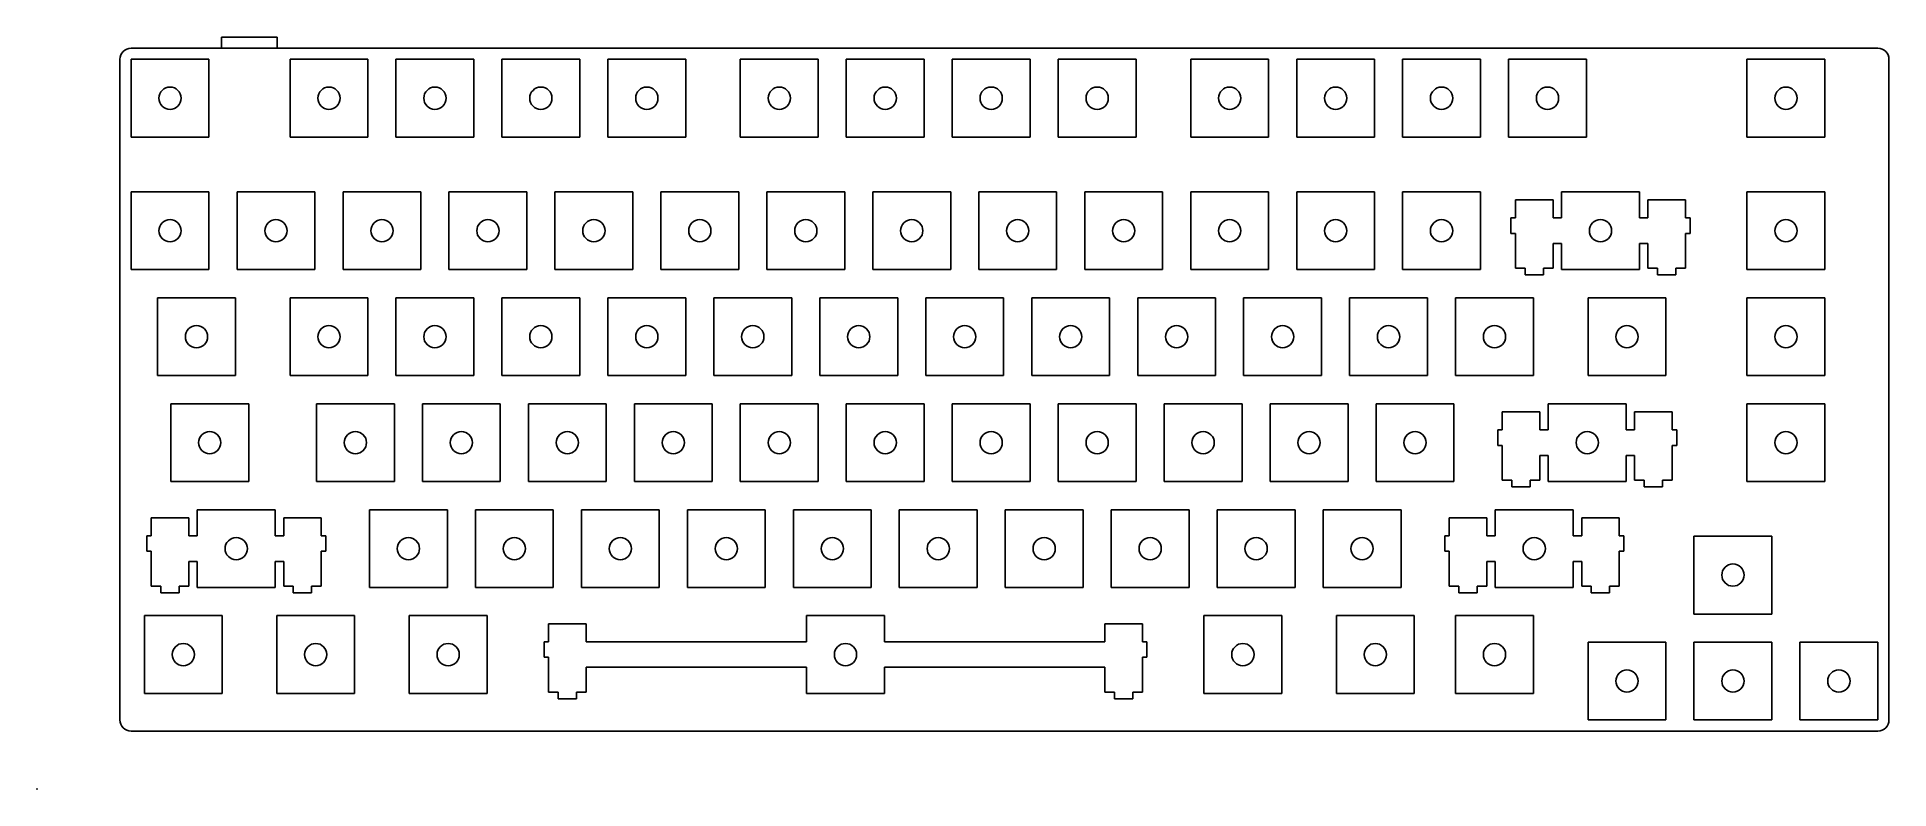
# Model space of a CAD drawing. Extents: x 0 to 333, y 0 to 135.
import ezdxf

# ---------------------------------------------------------------- set-up
doc = ezdxf.new("R2010")
doc.units = 0
doc.header["$MEASUREMENT"] = 0

msp = doc.modelspace()

# ---------------------------------------------------------------- linework, layer by layer
at = {"linetype": 'Continuous'}
for p, q in [((38.19, 135.18), (33.19, 135.18)), ((33.19, 135.18), (33.19, 133.18)), ((38.19, 135.18), (43.19, 135.18)), ((43.19, 135.18), (43.19, 133.18)), ((14.91, 124.18), (14.91, 131.18)), ((16.91, 133.18), (23.91, 133.18)), ((23.91, 133.18), (330.94, 133.18)), ((332.94, 131.18), (332.94, 19.4)), ((14.91, 124.18), (14.91, 115.39)), ((14.91, 12.4), (14.91, 124.18)), ((332.94, 19.4), (332.94, 12.4)), ((330.94, 10.4), (16.91, 10.4))]:
    msp.add_line(p, q, dxfattribs=at)
at = {"color": 0}
for p, q in [((16.91, 131.18), (30.91, 131.18)), ((16.91, 117.18), (16.91, 131.18)), ((30.91, 131.18), (30.91, 117.18)), ((45.48, 131.18), (59.48, 131.18)), ((45.48, 117.18), (45.48, 131.18)), ((59.48, 131.18), (59.48, 117.18)), ((64.53, 131.18), (78.53, 131.18)), ((64.53, 117.18), (64.53, 131.18)), ((78.53, 131.18), (78.53, 117.18)), ((83.58, 131.18), (97.58, 131.18)), ((83.58, 117.18), (83.58, 131.18)), ((97.58, 131.18), (97.58, 117.18)), ((102.63, 131.18), (116.63, 131.18)), ((102.63, 117.18), (102.63, 131.18)), ((116.63, 131.18), (116.63, 117.18)), ((126.44, 131.18), (140.44, 131.18)), ((126.44, 117.18), (126.44, 131.18)), ((140.44, 131.18), (140.44, 117.18)), ((145.49, 131.18), (159.49, 131.18)), ((145.49, 117.18), (145.49, 131.18)), ((159.49, 131.18), (159.49, 117.18)), ((164.54, 131.18), (178.54, 131.18)), ((164.54, 117.18), (164.54, 131.18)), ((178.54, 131.18), (178.54, 117.18)), ((183.59, 131.18), (197.59, 131.18)), ((183.59, 117.18), (183.59, 131.18)), ((197.59, 131.18), (197.59, 117.18)), ((207.41, 131.18), (221.41, 131.18)), ((207.41, 117.18), (207.41, 131.18)), ((221.41, 131.18), (221.41, 117.18)), ((226.46, 131.18), (240.46, 131.18)), ((226.46, 117.18), (226.46, 131.18)), ((240.46, 131.18), (240.46, 117.18)), ((245.51, 131.18), (259.51, 131.18)), ((245.51, 117.18), (245.51, 131.18)), ((259.51, 131.18), (259.51, 117.18)), ((264.56, 131.18), (278.56, 131.18)), ((264.56, 117.18), (264.56, 131.18)), ((278.56, 131.18), (278.56, 117.18)), ((307.42, 131.18), (321.42, 131.18)), ((307.42, 117.18), (307.42, 131.18)), ((321.42, 131.18), (321.42, 117.18)), ((30.91, 117.18), (16.91, 117.18)), ((59.48, 117.18), (45.48, 117.18)), ((78.53, 117.18), (64.53, 117.18)), ((97.58, 117.18), (83.58, 117.18)), ((116.63, 117.18), (102.63, 117.18)), ((140.44, 117.18), (126.44, 117.18)), ((159.49, 117.18), (145.49, 117.18)), ((178.54, 117.18), (164.54, 117.18)), ((197.59, 117.18), (183.59, 117.18)), ((221.41, 117.18), (207.41, 117.18)), ((240.46, 117.18), (226.46, 117.18)), ((259.51, 117.18), (245.51, 117.18)), ((278.56, 117.18), (264.56, 117.18)), ((321.42, 117.18), (307.42, 117.18)), ((16.91, 107.36), (30.91, 107.36)), ((16.91, 93.37), (16.91, 107.36)), ((30.91, 107.36), (30.91, 93.37)), ((35.96, 107.36), (49.96, 107.36)), ((35.96, 93.37), (35.96, 107.36)), ((49.96, 107.36), (49.96, 93.37)), ((55.01, 107.36), (69.01, 107.36)), ((55.01, 93.37), (55.01, 107.36)), ((69.01, 107.36), (69.01, 93.37)), ((74.06, 107.36), (88.06, 107.36)), ((74.06, 93.37), (74.06, 107.36)), ((88.06, 107.36), (88.06, 93.37)), ((93.11, 107.36), (107.11, 107.36)), ((93.11, 93.37), (93.11, 107.36)), ((107.11, 107.36), (107.11, 93.37)), ((112.16, 107.36), (126.16, 107.36)), ((112.16, 93.37), (112.16, 107.36)), ((126.16, 107.36), (126.16, 93.37)), ((131.21, 107.36), (145.21, 107.36)), ((131.21, 93.37), (131.21, 107.36)), ((145.21, 107.36), (145.21, 93.37)), ((150.26, 107.36), (164.26, 107.36)), ((150.26, 93.37), (150.26, 107.36)), ((164.26, 107.36), (164.26, 93.37)), ((169.31, 107.36), (183.31, 107.36)), ((169.31, 93.37), (169.31, 107.36)), ((183.31, 107.36), (183.31, 93.37)), ((188.36, 107.36), (202.36, 107.36)), ((188.36, 93.37), (188.36, 107.36)), ((202.36, 107.36), (202.36, 93.37)), ((207.41, 107.36), (221.41, 107.36)), ((207.41, 93.37), (207.41, 107.36)), ((221.41, 107.36), (221.41, 93.37)), ((226.46, 107.36), (240.46, 107.36)), ((226.46, 93.37), (226.46, 107.36)), ((240.46, 107.36), (240.46, 93.37)), ((245.51, 107.36), (259.51, 107.36)), ((245.51, 93.37), (245.51, 107.36)), ((259.51, 107.36), (259.51, 93.37)), ((274.08, 107.36), (274.08, 102.67)), ((288.08, 107.36), (274.08, 107.36)), ((288.08, 102.67), (288.08, 107.36)), ((307.42, 107.36), (321.42, 107.36)), ((307.42, 93.37), (307.42, 107.36)), ((321.42, 107.36), (321.42, 93.37)), ((272.56, 105.9), (265.81, 105.9)), ((265.81, 105.9), (265.81, 102.67)), ((272.56, 102.67), (272.56, 105.9)), ((296.36, 105.9), (289.61, 105.9)), ((289.61, 105.9), (289.61, 102.67)), ((296.36, 102.67), (296.36, 105.9)), ((265.81, 102.67), (264.98, 102.67)), ((264.98, 102.67), (264.98, 99.87)), ((274.08, 102.67), (272.56, 102.67)), ((289.61, 102.67), (288.08, 102.67)), ((297.18, 102.67), (296.36, 102.67)), ((297.18, 99.87), (297.18, 102.67)), ((264.98, 99.87), (265.81, 99.87)), ((265.81, 99.87), (265.81, 93.6)), ((272.56, 93.6), (272.56, 98.07)), ((272.56, 98.07), (274.08, 98.07)), ((274.08, 98.07), (274.08, 93.37)), ((288.08, 93.37), (288.08, 98.07)), ((288.08, 98.07), (289.61, 98.07)), ((289.61, 98.07), (289.61, 93.6)), ((296.36, 93.6), (296.36, 99.87)), ((296.36, 99.87), (297.18, 99.87)), ((30.91, 93.37), (16.91, 93.37)), ((49.96, 93.37), (35.96, 93.37)), ((69.01, 93.37), (55.01, 93.37)), ((88.06, 93.37), (74.06, 93.37)), ((107.11, 93.37), (93.11, 93.37)), ((126.16, 93.37), (112.16, 93.37)), ((145.21, 93.37), (131.21, 93.37)), ((164.26, 93.37), (150.26, 93.37)), ((183.31, 93.37), (169.31, 93.37)), ((202.36, 93.37), (188.36, 93.37)), ((221.41, 93.37), (207.41, 93.37)), ((240.46, 93.37), (226.46, 93.37)), ((259.51, 93.37), (245.51, 93.37)), ((265.81, 93.6), (267.53, 93.6)), ((267.53, 93.6), (267.53, 92.4)), ((270.83, 92.4), (270.83, 93.6)), ((270.83, 93.6), (272.56, 93.6)), ((274.08, 93.37), (288.08, 93.37)), ((289.61, 93.6), (291.33, 93.6)), ((291.33, 93.6), (291.33, 92.4)), ((294.63, 92.4), (294.63, 93.6)), ((294.63, 93.6), (296.36, 93.6)), ((321.42, 93.37), (307.42, 93.37)), ((267.53, 92.4), (270.83, 92.4)), ((291.33, 92.4), (294.63, 92.4)), ((21.67, 88.31), (35.67, 88.31)), ((21.67, 74.32), (21.67, 88.31)), ((35.67, 88.31), (35.67, 74.32)), ((45.48, 88.31), (59.48, 88.31)), ((45.48, 74.32), (45.48, 88.31)), ((59.48, 88.31), (59.48, 74.32)), ((64.53, 88.31), (78.53, 88.31)), ((64.53, 74.32), (64.53, 88.31)), ((78.53, 88.31), (78.53, 74.32)), ((83.58, 88.31), (97.58, 88.31)), ((83.58, 74.32), (83.58, 88.31)), ((97.58, 88.31), (97.58, 74.32)), ((102.63, 88.31), (116.63, 88.31)), ((102.63, 74.32), (102.63, 88.31)), ((116.63, 88.31), (116.63, 74.32)), ((121.68, 88.31), (135.68, 88.31)), ((121.68, 74.32), (121.68, 88.31)), ((135.68, 88.31), (135.68, 74.32)), ((140.73, 88.31), (154.73, 88.31)), ((140.73, 74.32), (140.73, 88.31)), ((154.73, 88.31), (154.73, 74.32)), ((159.78, 88.31), (173.78, 88.31)), ((159.78, 74.32), (159.78, 88.31)), ((173.78, 88.31), (173.78, 74.32)), ((178.83, 88.31), (192.83, 88.31)), ((178.83, 74.32), (178.83, 88.31)), ((192.83, 88.31), (192.83, 74.32)), ((197.88, 88.31), (211.88, 88.31)), ((197.88, 74.32), (197.88, 88.31)), ((211.88, 88.31), (211.88, 74.32)), ((216.93, 88.31), (230.93, 88.31)), ((216.93, 74.32), (216.93, 88.31)), ((230.93, 88.31), (230.93, 74.32)), ((235.98, 88.31), (249.98, 88.31)), ((235.98, 74.32), (235.98, 88.31)), ((249.98, 88.31), (249.98, 74.32)), ((255.03, 88.31), (269.03, 88.31)), ((255.03, 74.32), (255.03, 88.31)), ((269.03, 88.31), (269.03, 74.32)), ((278.84, 88.31), (292.84, 88.31)), ((278.84, 74.32), (278.84, 88.31)), ((292.84, 88.31), (292.84, 74.32)), ((307.42, 88.31), (321.42, 88.31)), ((307.42, 74.32), (307.42, 88.31)), ((321.42, 88.31), (321.42, 74.32)), ((35.67, 74.32), (21.67, 74.32)), ((59.48, 74.32), (45.48, 74.32)), ((78.53, 74.32), (64.53, 74.32)), ((97.58, 74.32), (83.58, 74.32)), ((116.63, 74.32), (102.63, 74.32)), ((135.68, 74.32), (121.68, 74.32)), ((154.73, 74.32), (140.73, 74.32)), ((173.78, 74.32), (159.78, 74.32)), ((192.83, 74.32), (178.83, 74.32)), ((211.88, 74.32), (197.88, 74.32)), ((230.93, 74.32), (216.93, 74.32)), ((249.98, 74.32), (235.98, 74.32)), ((269.03, 74.32), (255.03, 74.32)), ((292.84, 74.32), (278.84, 74.32)), ((321.42, 74.32), (307.42, 74.32)), ((24.05, 69.26), (38.05, 69.26)), ((24.05, 55.27), (24.05, 69.26)), ((38.05, 69.26), (38.05, 55.27)), ((50.24, 69.26), (64.24, 69.26)), ((50.24, 55.27), (50.24, 69.26)), ((64.24, 69.26), (64.24, 55.27)), ((69.29, 69.26), (83.29, 69.26)), ((69.29, 55.27), (69.29, 69.26)), ((83.29, 69.26), (83.29, 55.27)), ((88.34, 69.26), (102.34, 69.26)), ((88.34, 55.27), (88.34, 69.26)), ((102.34, 69.26), (102.34, 55.27)), ((107.39, 69.26), (121.39, 69.26)), ((107.39, 55.27), (107.39, 69.26)), ((121.39, 69.26), (121.39, 55.27)), ((126.44, 69.26), (140.44, 69.26)), ((126.44, 55.27), (126.44, 69.26)), ((140.44, 69.26), (140.44, 55.27)), ((145.49, 69.26), (159.49, 69.26)), ((145.49, 55.27), (145.49, 69.26)), ((159.49, 69.26), (159.49, 55.27)), ((164.54, 69.26), (178.54, 69.26)), ((164.54, 55.27), (164.54, 69.26)), ((178.54, 69.26), (178.54, 55.27)), ((183.59, 69.26), (197.59, 69.26)), ((183.59, 55.27), (183.59, 69.26)), ((197.59, 69.26), (197.59, 55.27)), ((202.64, 69.26), (216.64, 69.26)), ((202.64, 55.27), (202.64, 69.26)), ((216.64, 69.26), (216.64, 55.27)), ((221.69, 69.26), (235.69, 69.26)), ((221.69, 55.27), (221.69, 69.26)), ((235.69, 69.26), (235.69, 55.27)), ((240.74, 69.26), (254.74, 69.26)), ((240.74, 55.27), (240.74, 69.26)), ((254.74, 69.26), (254.74, 55.27)), ((270.18, 67.8), (263.42, 67.8)), ((263.42, 67.8), (263.42, 64.57)), ((270.18, 64.57), (270.18, 67.8)), ((271.7, 69.26), (271.7, 64.57)), ((285.7, 69.26), (271.7, 69.26)), ((285.7, 64.57), (285.7, 69.26)), ((293.98, 67.8), (287.22, 67.8)), ((287.22, 67.8), (287.22, 64.57)), ((293.98, 64.57), (293.98, 67.8)), ((307.42, 69.26), (321.42, 69.26)), ((307.42, 55.27), (307.42, 69.26)), ((321.42, 69.26), (321.42, 55.27)), ((263.42, 64.57), (262.6, 64.57)), ((262.6, 64.57), (262.6, 61.77)), ((271.7, 64.57), (270.18, 64.57)), ((287.22, 64.57), (285.7, 64.57)), ((294.8, 64.57), (293.98, 64.57)), ((294.8, 61.77), (294.8, 64.57)), ((262.6, 61.77), (263.42, 61.77)), ((263.42, 61.77), (263.42, 55.5)), ((270.18, 55.5), (270.18, 59.97)), ((270.18, 59.97), (271.7, 59.97)), ((271.7, 59.97), (271.7, 55.27)), ((285.7, 55.27), (285.7, 59.97)), ((285.7, 59.97), (287.22, 59.97)), ((287.22, 59.97), (287.22, 55.5)), ((293.98, 55.5), (293.98, 61.77)), ((293.98, 61.77), (294.8, 61.77)), ((38.05, 55.27), (24.05, 55.27)), ((64.24, 55.27), (50.24, 55.27)), ((83.29, 55.27), (69.29, 55.27)), ((102.34, 55.27), (88.34, 55.27)), ((121.39, 55.27), (107.39, 55.27)), ((140.44, 55.27), (126.44, 55.27)), ((159.49, 55.27), (145.49, 55.27)), ((178.54, 55.27), (164.54, 55.27)), ((197.59, 55.27), (183.59, 55.27)), ((216.64, 55.27), (202.64, 55.27)), ((235.69, 55.27), (221.69, 55.27)), ((254.74, 55.27), (240.74, 55.27)), ((263.42, 55.5), (265.15, 55.5)), ((265.15, 55.5), (265.15, 54.3)), ((265.15, 54.3), (268.45, 54.3)), ((268.45, 54.3), (268.45, 55.5)), ((268.45, 55.5), (270.18, 55.5)), ((271.7, 55.27), (285.7, 55.27)), ((287.22, 55.5), (288.95, 55.5)), ((288.95, 55.5), (288.95, 54.3)), ((288.95, 54.3), (292.25, 54.3)), ((292.25, 54.3), (292.25, 55.5)), ((292.25, 55.5), (293.98, 55.5)), ((321.42, 55.27), (307.42, 55.27)), ((28.81, 50.21), (28.81, 45.52)), ((42.81, 50.21), (28.81, 50.21)), ((42.81, 45.52), (42.81, 50.21)), ((59.77, 50.21), (73.77, 50.21)), ((59.77, 36.22), (59.77, 50.21)), ((73.77, 50.21), (73.77, 36.22)), ((78.82, 50.21), (92.82, 50.21)), ((78.82, 36.22), (78.82, 50.21)), ((92.82, 50.21), (92.82, 36.22)), ((97.87, 50.21), (111.87, 50.21)), ((97.87, 36.22), (97.87, 50.21)), ((111.87, 50.21), (111.87, 36.22)), ((116.92, 50.21), (130.92, 50.21)), ((116.92, 36.22), (116.92, 50.21)), ((130.92, 50.21), (130.92, 36.22)), ((135.97, 50.21), (149.97, 50.21)), ((135.97, 36.22), (135.97, 50.21)), ((149.97, 50.21), (149.97, 36.22)), ((155.02, 50.21), (169.02, 50.21)), ((155.02, 36.22), (155.02, 50.21)), ((169.02, 50.21), (169.02, 36.22)), ((174.07, 50.21), (188.07, 50.21)), ((174.07, 36.22), (174.07, 50.21)), ((188.07, 50.21), (188.07, 36.22)), ((193.12, 50.21), (207.12, 50.21)), ((193.12, 36.22), (193.12, 50.21)), ((207.12, 50.21), (207.12, 36.22)), ((212.17, 50.21), (226.17, 50.21)), ((212.17, 36.22), (212.17, 50.21)), ((226.17, 50.21), (226.17, 36.22)), ((231.22, 50.21), (245.22, 50.21)), ((231.22, 36.22), (231.22, 50.21)), ((245.22, 50.21), (245.22, 36.22)), ((262.17, 50.21), (262.17, 45.52)), ((276.18, 50.21), (262.17, 50.21)), ((276.18, 45.52), (276.18, 50.21)), ((27.29, 48.75), (20.54, 48.75)), ((20.54, 48.75), (20.54, 45.52)), ((27.29, 45.52), (27.29, 48.75)), ((51.09, 48.75), (44.34, 48.75)), ((44.34, 48.75), (44.34, 45.52)), ((51.09, 45.52), (51.09, 48.75)), ((260.65, 48.75), (253.9, 48.75)), ((253.9, 48.75), (253.9, 45.52)), ((260.65, 45.52), (260.65, 48.75)), ((284.45, 48.75), (277.7, 48.75)), ((277.7, 48.75), (277.7, 45.52)), ((284.45, 45.52), (284.45, 48.75)), ((20.54, 45.52), (19.71, 45.52)), ((19.71, 45.52), (19.71, 42.72)), ((28.81, 45.52), (27.29, 45.52)), ((44.34, 45.52), (42.81, 45.52)), ((51.91, 45.52), (51.09, 45.52)), ((51.91, 42.72), (51.91, 45.52)), ((253.9, 45.52), (253.08, 45.52)), ((253.08, 45.52), (253.08, 42.72)), ((262.17, 45.52), (260.65, 45.52)), ((277.7, 45.52), (276.18, 45.52)), ((285.27, 45.52), (284.45, 45.52)), ((285.27, 42.72), (285.27, 45.52)), ((297.89, 45.45), (311.89, 45.45)), ((297.89, 31.45), (297.89, 45.45)), ((311.89, 45.45), (311.89, 31.45)), ((19.71, 42.72), (20.54, 42.72)), ((20.54, 42.72), (20.54, 36.45)), ((27.29, 36.45), (27.29, 40.92)), ((27.29, 40.92), (28.81, 40.92)), ((28.81, 40.92), (28.81, 36.22)), ((42.81, 36.22), (42.81, 40.92)), ((42.81, 40.92), (44.34, 40.92)), ((44.34, 40.92), (44.34, 36.45)), ((51.09, 36.45), (51.09, 42.72)), ((51.09, 42.72), (51.91, 42.72)), ((253.08, 42.72), (253.9, 42.72)), ((253.9, 42.72), (253.9, 36.45)), ((260.65, 36.45), (260.65, 40.92)), ((260.65, 40.92), (262.17, 40.92)), ((262.17, 40.92), (262.17, 36.22)), ((276.18, 36.22), (276.18, 40.92)), ((276.18, 40.92), (277.7, 40.92)), ((277.7, 40.92), (277.7, 36.45)), ((284.45, 36.45), (284.45, 42.72)), ((284.45, 42.72), (285.27, 42.72)), ((20.54, 36.45), (22.26, 36.45)), ((22.26, 36.45), (22.26, 35.25)), ((22.26, 35.25), (25.56, 35.25)), ((25.56, 35.25), (25.56, 36.45)), ((25.56, 36.45), (27.29, 36.45)), ((28.81, 36.22), (42.81, 36.22)), ((44.34, 36.45), (46.06, 36.45)), ((46.06, 36.45), (46.06, 35.25)), ((46.06, 35.25), (49.36, 35.25)), ((49.36, 35.25), (49.36, 36.45)), ((49.36, 36.45), (51.09, 36.45)), ((73.77, 36.22), (59.77, 36.22)), ((92.82, 36.22), (78.82, 36.22)), ((111.87, 36.22), (97.87, 36.22)), ((130.92, 36.22), (116.92, 36.22)), ((149.97, 36.22), (135.97, 36.22)), ((169.02, 36.22), (155.02, 36.22)), ((188.07, 36.22), (174.07, 36.22)), ((207.12, 36.22), (193.12, 36.22)), ((226.17, 36.22), (212.17, 36.22)), ((245.22, 36.22), (231.22, 36.22)), ((253.9, 36.45), (255.62, 36.45)), ((255.62, 36.45), (255.62, 35.25)), ((255.62, 35.25), (258.93, 35.25)), ((258.93, 35.25), (258.93, 36.45)), ((258.93, 36.45), (260.65, 36.45)), ((262.17, 36.22), (276.18, 36.22)), ((277.7, 36.45), (279.42, 36.45)), ((279.42, 36.45), (279.42, 35.25)), ((279.42, 35.25), (282.73, 35.25)), ((282.73, 35.25), (282.73, 36.45)), ((282.73, 36.45), (284.45, 36.45)), ((19.29, 31.16), (33.29, 31.16)), ((19.29, 17.17), (19.29, 31.16)), ((33.29, 31.16), (33.29, 17.17)), ((43.1, 31.16), (57.1, 31.16)), ((43.1, 17.17), (43.1, 31.16)), ((57.1, 31.16), (57.1, 17.17)), ((66.91, 31.16), (80.91, 31.16)), ((66.91, 17.17), (66.91, 31.16)), ((80.91, 31.16), (80.91, 17.17)), ((138.35, 31.16), (138.35, 26.47)), ((152.35, 31.16), (138.35, 31.16)), ((152.35, 26.47), (152.35, 31.16)), ((209.79, 31.16), (223.79, 31.16)), ((209.79, 17.17), (209.79, 31.16)), ((223.79, 31.16), (223.79, 17.17)), ((233.6, 31.16), (247.6, 31.16)), ((233.6, 17.17), (233.6, 31.16)), ((247.6, 31.16), (247.6, 17.17)), ((255.03, 31.16), (269.03, 31.16)), ((255.03, 17.17), (255.03, 31.16)), ((269.03, 31.16), (269.03, 17.17)), ((311.89, 31.45), (297.89, 31.45)), ((98.73, 29.7), (91.97, 29.7)), ((91.97, 29.7), (91.97, 26.47)), ((98.73, 26.47), (98.73, 29.7)), ((198.73, 29.7), (191.97, 29.7)), ((191.97, 29.7), (191.97, 26.47)), ((198.73, 26.47), (198.73, 29.7)), ((91.97, 26.47), (91.15, 26.47)), ((91.15, 26.47), (91.15, 23.67)), ((91.15, 23.67), (91.97, 23.67)), ((91.97, 23.67), (91.97, 17.4)), ((138.35, 26.47), (98.73, 26.47)), ((191.97, 26.47), (152.35, 26.47)), ((199.55, 26.47), (198.73, 26.47)), ((198.73, 17.4), (198.73, 23.67)), ((198.73, 23.67), (199.55, 23.67)), ((199.55, 23.67), (199.55, 26.47)), ((278.84, 26.4), (292.84, 26.4)), ((278.84, 12.4), (278.84, 26.4)), ((292.84, 26.4), (292.84, 12.4)), ((297.89, 26.4), (311.89, 26.4)), ((297.89, 12.4), (297.89, 26.4)), ((311.89, 26.4), (311.89, 12.4)), ((316.94, 26.4), (330.94, 26.4)), ((316.94, 12.4), (316.94, 26.4)), ((330.94, 26.4), (330.94, 12.4)), ((98.73, 17.4), (98.73, 21.87)), ((98.73, 21.87), (138.35, 21.87)), ((138.35, 21.87), (138.35, 17.17)), ((152.35, 17.17), (152.35, 21.87)), ((152.35, 21.87), (191.97, 21.87)), ((191.97, 21.87), (191.97, 17.4)), ((33.29, 17.17), (19.29, 17.17)), ((57.1, 17.17), (43.1, 17.17)), ((80.91, 17.17), (66.91, 17.17)), ((91.97, 17.4), (93.7, 17.4)), ((93.7, 17.4), (93.7, 16.2)), ((97, 16.2), (97, 17.4)), ((97, 17.4), (98.73, 17.4)), ((138.35, 17.17), (152.35, 17.17)), ((191.97, 17.4), (193.7, 17.4)), ((193.7, 17.4), (193.7, 16.2)), ((197, 16.2), (197, 17.4)), ((197, 17.4), (198.73, 17.4)), ((223.79, 17.17), (209.79, 17.17)), ((247.6, 17.17), (233.6, 17.17)), ((269.03, 17.17), (255.03, 17.17)), ((93.7, 16.2), (97, 16.2)), ((193.7, 16.2), (197, 16.2)), ((292.84, 12.4), (278.84, 12.4)), ((311.89, 12.4), (297.89, 12.4)), ((330.94, 12.4), (316.94, 12.4))]:
    msp.add_line(p, q, dxfattribs=at)
at = {"linetype": 'Continuous'}
for centre in [(23.91, 124.18), (52.48, 124.18), (71.53, 124.18), (90.58, 124.18), (109.63, 124.18), (133.44, 124.18), (152.49, 124.18), (171.54, 124.18), (190.59, 124.18), (214.41, 124.18), (233.46, 124.18), (252.51, 124.18), (271.56, 124.18), (314.42, 124.18), (23.91, 100.36), (42.96, 100.36), (62.01, 100.36), (81.06, 100.36), (100.11, 100.36), (119.16, 100.36), (138.21, 100.36), (157.26, 100.36), (176.31, 100.36), (195.36, 100.36), (214.41, 100.36), (233.46, 100.36), (252.51, 100.36), (281.08, 100.36), (314.42, 100.36), (28.67, 81.31), (52.48, 81.31), (71.53, 81.31), (90.58, 81.31), (109.63, 81.31), (128.68, 81.31), (147.73, 81.31), (166.78, 81.31), (185.83, 81.31), (204.88, 81.31), (223.93, 81.31), (242.98, 81.31), (262.03, 81.31), (285.84, 81.31), (314.42, 81.31), (31.05, 62.26), (57.24, 62.26), (76.29, 62.26), (95.34, 62.26), (114.39, 62.26), (133.44, 62.26), (152.49, 62.26), (171.54, 62.26), (190.59, 62.26), (209.64, 62.26), (228.69, 62.26), (247.74, 62.26), (278.7, 62.26), (314.42, 62.26), (35.81, 43.21), (66.77, 43.21), (85.82, 43.21), (104.87, 43.21), (123.92, 43.21), (142.97, 43.21), (162.02, 43.21), (181.07, 43.21), (200.12, 43.21), (219.17, 43.21), (238.22, 43.21), (269.17, 43.21), (304.89, 38.45), (26.29, 24.16), (50.1, 24.16), (73.91, 24.16), (145.35, 24.16), (216.79, 24.16), (240.6, 24.16), (262.03, 24.16), (285.84, 19.4), (304.89, 19.4), (323.94, 19.4)]:
    msp.add_circle(centre, 2, dxfattribs=at)
for centre, start, end in [((16.91, 131.18), 90, 180), ((330.94, 131.18), 0, 90), ((16.91, 12.4), 180, 270), ((330.94, 12.4), 270, 0)]:
    msp.add_arc(centre, 2, start, end, dxfattribs=at)
msp.add_point((0, 0), dxfattribs=at)

doc.saveas('drawing.dxf')
